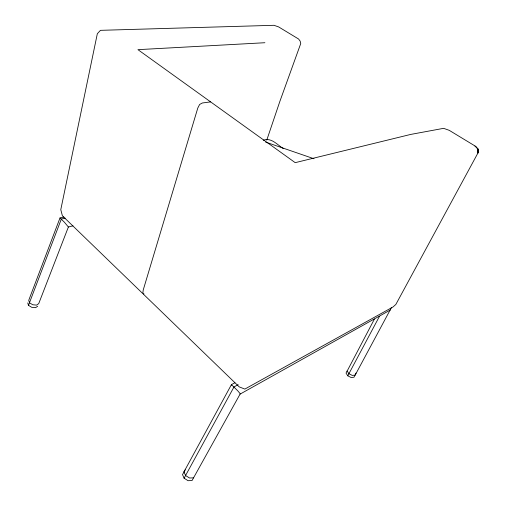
<?xml version="1.0" encoding="UTF-8"?>
<svg xmlns="http://www.w3.org/2000/svg" width="506" height="506" viewBox="0 0 506 506"><rect width="100%" height="100%" fill="white"/><g stroke="black" fill="none" stroke-linecap="round" stroke-linejoin="round"><path stroke-width="0.76" d="M231.406 385.161L231.425 384.636L234.898 382.77M474.906 146.07L478.221 149.34L477.968 152.951L395.837 304.467L393.01 306.959L244.834 389.089L239.249 386.888L143.236 294.005M184.203 471.864L182.502 474.539L184.089 478.208L188.061 480.7L192.052 480.529L240.065 394.123L240.154 393.668L237.643 390.683L231.425 384.636L183.969 471.845L185.563 475.513L189.541 478.006L193.539 477.847M266.763 140.149L279.824 101.51L300.735 43.554L300.159 41.125L298.591 39.013L278.604 26.9L273.974 25.3L100.46 30.335L97.329 33.725L60.783 209.674L62.396 215.803L142.357 293.157M63.845 217.017L60.005 217.947L28.728 300.343L29.462 302.759L32.713 304.745L36.552 305.118L38.703 303.663L68.38 227.004L72.978 225.834M37.716 306.219L35.559 307.68L31.726 307.319L28.481 305.333L61.334 219.047L65.16 218.118M354.87 375.117L354.042 377.217L351.107 377.508L347.793 375.806L346.06 373.131L346.92 371.05M374.408 319.096L347.179 371.018L348.919 373.694L352.239 375.395L355.18 375.11L356.003 373.017M355.18 375.11L391.549 307.37M347.793 375.806L379.475 316.313M184.089 478.208L234.012 386.919L238.162 384.668M183.969 471.845L185.24 469.846M390.316 310.007L240.065 394.123M263.265 140.263C271.229 137.164 277.149 144.729 283.202 148.479M210.629 101.889L202.356 102.984L199.63 104.457L197.789 108.05L143.23 289.97L142.8 293.581L143.982 293.91M264.897 42.725L137.942 49.658L295.2 162.66L410.796 134.406L443.629 128.334L449.239 130.339L475.963 146.538L478.221 149.34M265.618 142.091L314.011 158.757M60.005 217.947L64.37 222.185L68.38 227.004M27.748 302.911L28.481 305.333M477.987 149.112L477.968 152.951L477.987 149.112"/></g></svg>
